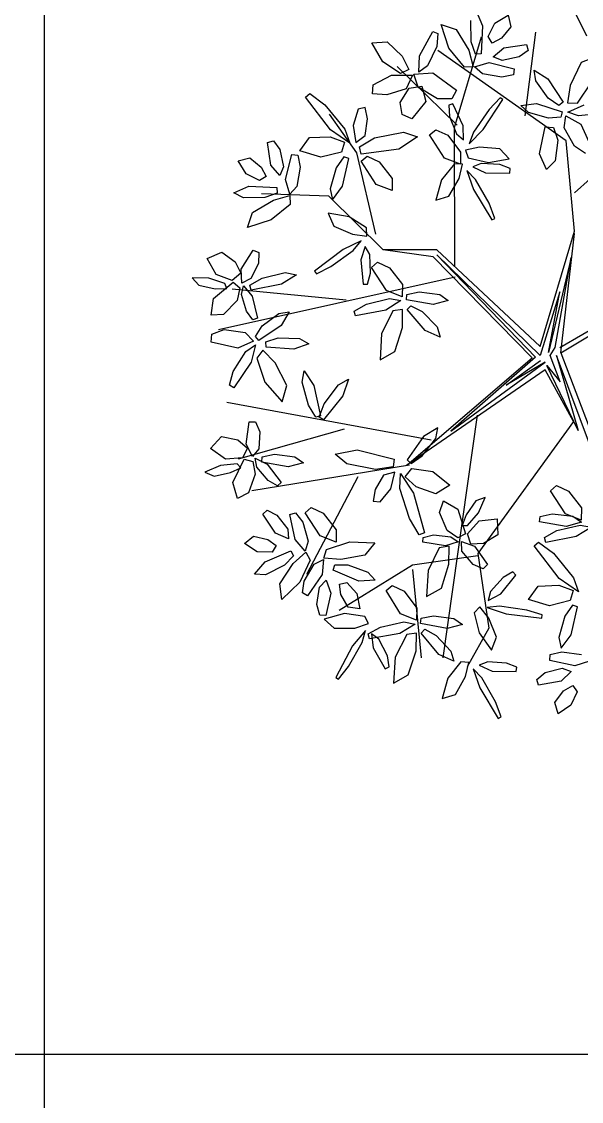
# Model space of a CAD drawing. Header units: millimetres. Extents: x -4017 to 59953, y -688 to 66564.
# Drawn here: x 50841 to 51900, y 34195 to 36237 of the extents above; entities that cross this region are included whole.
import ezdxf

# ---------------------------------------------------------------- set-up
doc = ezdxf.new("R2010")
doc.units = ezdxf.units.MM
doc.layers.add('www.cad-blocks.net', color=7, linetype='Continuous')

# ---------------------------------------------------------------- blocks, each defined once
blk = doc.blocks.new('A$C516926BB')
for p, q in [((53.3424, 38.5194), (53.3424, 0)), ((0, 24.9084), (62.4121, 24.9084))]:
    blk.add_line(p, q)
blk = doc.blocks.new('A$C50F91C4C')
at = {"color": 0, "linetype": 'ByBlock'}
for p, q in [((0.5371, 1.3383), (0.5494, 1.3099)), ((0.5728, 1.315), (0.5978, 1.3301)), ((0.5978, 1.3301), (0.603, 1.3083)), ((0.7466, 1.2904), (0.726, 1.333)), ((0.4714, 1.3129), (0.4998, 1.3033)), ((0.4858, 1.2679), (0.4714, 1.3129)), ((0.5279, 1.2797), (0.5274, 1.3201)), ((0.5494, 1.3099), (0.547, 1.2573)), ((0.56, 1.2899), (0.5728, 1.315)), ((0.603, 1.3083), (0.5855, 1.2869)), ((0.4301, 1.2535), (0.4553, 1.2997)), ((0.4553, 1.2997), (0.4651, 1.2956)), ((0.4651, 1.2956), (0.4627, 1.2713)), ((0.4964, 1.1178), (0.5473, 1.2895)), ((0.4998, 1.3033), (0.5235, 1.2638)), ((0.5677, 1.2776), (0.56, 1.2899)), ((0.6301, 1.1397), (0.6501, 1.2984)), ((0.3403, 1.2778), (0.369, 1.2796)), ((0.3608, 1.2422), (0.3403, 1.2778)), ((0.369, 1.2796), (0.3975, 1.2525)), ((0.4627, 1.2713), (0.4454, 1.2347)), ((0.5151, 1.2317), (0.4858, 1.2679)), ((0.5364, 1.2567), (0.5279, 1.2797)), ((0.5855, 1.2869), (0.5677, 1.2776)), ((0.5695, 1.2513), (0.5895, 1.2685)), ((0.5895, 1.2685), (0.6325, 1.2745)), ((0.6325, 1.2745), (0.6355, 1.2636)), ((0.3975, 1.2525), (0.4102, 1.2275)), ((0.4288, 1.2226), (0.4301, 1.2535)), ((0.7075, 1.0928), (0.4651, 1.2635)), ((0.5235, 1.2638), (0.5319, 1.2327)), ((0.547, 1.2573), (0.5364, 1.2567)), ((0.5864, 1.2443), (0.5695, 1.2513)), ((0.6189, 1.2513), (0.5864, 1.2443)), ((0.6355, 1.2636), (0.6189, 1.2513)), ((0.7658, 1.2524), (0.7357, 1.2405)), ((0.3942, 1.2202), (0.3608, 1.2422)), ((0.5016, 1.1221), (0.388, 1.2332)), ((0.4102, 1.2275), (0.3942, 1.2202)), ((0.4454, 1.2347), (0.4288, 1.2226)), ((0.5319, 1.2327), (0.5151, 1.2317)), ((0.5345, 1.2327), (0.5623, 1.2405)), ((0.5491, 1.2195), (0.5345, 1.2327)), ((0.5623, 1.2405), (0.6094, 1.2289)), ((0.6094, 1.2289), (0.608, 1.2177)), ((0.6474, 1.2262), (0.6732, 1.2097)), ((0.6503, 1.2061), (0.6474, 1.2262)), ((0.7357, 1.2405), (0.7151, 1.1974)), ((0.3427, 1.1987), (0.3772, 1.2167)), ((0.3772, 1.2167), (0.4171, 1.2168)), ((0.4171, 1.2168), (0.4052, 1.191)), ((0.4198, 1.2187), (0.4553, 1.2214)), ((0.4277, 1.1938), (0.4198, 1.2187)), ((0.4553, 1.2214), (0.5, 1.1883)), ((0.5857, 1.213), (0.5491, 1.2195)), ((0.608, 1.2177), (0.5857, 1.213)), ((0.6739, 1.1733), (0.6503, 1.2061)), ((0.6732, 1.2097), (0.7017, 1.1654)), ((0.7232, 0.9943), (0.9746, 1.2181)), ((0.3414, 1.1813), (0.3427, 1.1987)), ((0.4052, 1.191), (0.3687, 1.1798)), ((0.3939, 1.1648), (0.4108, 1.1921)), ((0.4108, 1.1921), (0.4345, 1.196)), ((0.464, 1.1718), (0.4277, 1.1938)), ((0.4345, 1.196), (0.4423, 1.1669)), ((0.5, 1.1883), (0.4915, 1.1717)), ((0.7151, 1.1974), (0.71, 1.1642)), ((0.7288, 1.1641), (0.7561, 1.204)), ((0.2145, 1.1751), (0.2225, 1.1821)), ((0.262, 1.1132), (0.2145, 1.1751)), ((0.2225, 1.1821), (0.2509, 1.1608)), ((0.3687, 1.1798), (0.3414, 1.1813)), ((0.3977, 1.1424), (0.3939, 1.1648)), ((0.4423, 1.1669), (0.4155, 1.1339)), ((0.4915, 1.1717), (0.464, 1.1718)), ((0.5509, 1.1139), (0.5879, 1.1705)), ((0.5829, 1.1741), (0.5618, 1.152)), ((0.5879, 1.1705), (0.5829, 1.1741)), ((0.6937, 1.1591), (0.6739, 1.1733)), ((0.7017, 1.1654), (0.6937, 1.1591)), ((0.2509, 1.1608), (0.2892, 1.1146)), ((0.3143, 1.1522), (0.3049, 1.1217)), ((0.3273, 1.1558), (0.3143, 1.1522)), ((0.3316, 1.1339), (0.3273, 1.1558)), ((0.4934, 1.1628), (0.4854, 1.1599)), ((0.4854, 1.1599), (0.4869, 1.1388)), ((0.5126, 1.1212), (0.4934, 1.1628)), ((0.5618, 1.152), (0.5322, 1.1091)), ((0.6221, 1.1595), (0.6517, 1.1632)), ((0.6365, 1.1459), (0.6221, 1.1595)), ((0.6742, 1.1357), (0.6365, 1.1459)), ((0.6517, 1.1632), (0.7, 1.1472)), ((0.7, 1.1472), (0.6978, 1.1373)), ((0.71, 1.1642), (0.7288, 1.1641)), ((0.7107, 1.147), (0.7414, 1.1606)), ((0.7312, 1.1401), (0.7107, 1.147)), ((0.776, 1.1442), (0.7312, 1.1401)), ((0.3114, 1.07), (0.2597, 1.1427)), ((0.3275, 1.1027), (0.3316, 1.1339)), ((0.4155, 1.1339), (0.3977, 1.1424)), ((0.4869, 1.1388), (0.5001, 1.1061)), ((0.6978, 1.1373), (0.6742, 1.1357)), ((0.7037, 1.1173), (0.7071, 1.1401)), ((0.7071, 1.1401), (0.7353, 1.1244)), ((0.7353, 1.1244), (0.757, 1.077)), ((0.2984, 1.088), (0.262, 1.1132)), ((0.2892, 1.1146), (0.2984, 1.088)), ((0.3049, 1.1217), (0.3095, 1.0894)), ((0.3454, 1.0985), (0.3998, 1.109)), ((0.3998, 1.109), (0.4267, 1.1003)), ((0.4494, 1.1037), (0.4609, 1.1136)), ((0.4777, 1.0599), (0.4494, 1.1037)), ((0.4609, 1.1136), (0.4837, 1.103)), ((0.4973, 0.8563), (0.4964, 1.1178)), ((0.5001, 1.1061), (0.5132, 1.0946)), ((0.5132, 1.0946), (0.5126, 1.1212)), ((0.524, 1.0871), (0.5509, 1.1139)), ((0.5322, 1.1091), (0.524, 1.0871)), ((0.6573, 1.0679), (0.6682, 1.1188)), ((0.6682, 1.1188), (0.6834, 1.1178)), ((0.6834, 1.1178), (0.692, 1.0941)), ((0.7231, 1.0826), (0.7037, 1.1173)), ((0.143, 1.0897), (0.1539, 1.0926)), ((0.1491, 1.0467), (0.143, 1.0897)), ((0.1539, 1.0926), (0.1663, 1.0761)), ((0.2037, 1.0735), (0.2222, 1.0987)), ((0.2222, 1.0987), (0.2615, 1.1003)), ((0.2615, 1.1003), (0.2884, 1.0903)), ((0.2884, 1.0903), (0.2825, 1.0712)), ((0.3095, 1.0894), (0.3275, 1.1027)), ((0.3165, 1.0815), (0.3454, 1.0985)), ((0.4267, 1.1003), (0.3914, 1.0769)), ((0.4837, 1.103), (0.5079, 1.0714)), ((0.692, 1.0941), (0.6868, 1.0547)), ((0.7235, 0.9214), (0.7075, 1.0928)), ((0.1663, 1.0761), (0.1732, 1.0436)), ((0.177, 1.0195), (0.1886, 1.0666)), ((0.1886, 1.0666), (0.1998, 1.0652)), ((0.1998, 1.0652), (0.2046, 1.0429)), ((0.2435, 1.0615), (0.2037, 1.0735)), ((0.2825, 1.0712), (0.2435, 1.0615)), ((0.2869, 1.0625), (0.2729, 1.0417)), ((0.2965, 1.0594), (0.2869, 1.0625)), ((0.3479, 0.9158), (0.3114, 1.07)), ((0.3199, 1.0673), (0.3165, 1.0815)), ((0.3914, 1.0769), (0.3199, 1.0673)), ((0.3199, 1.0538), (0.3314, 1.0637)), ((0.3314, 1.0637), (0.3542, 1.0531)), ((0.5079, 1.0714), (0.5078, 1.0484)), ((0.5436, 1.0807), (0.517, 1.0747)), ((0.517, 1.0747), (0.5224, 1.0606)), ((0.5822, 1.0777), (0.5436, 1.0807)), ((0.6001, 1.0586), (0.5822, 1.0777)), ((0.6705, 1.0385), (0.6573, 1.0679)), ((0.7442, 1.0688), (0.7231, 1.0826)), ((0.0875, 1.055), (0.1093, 1.0601)), ((0.1026, 1.03), (0.0875, 1.055)), ((0.1093, 1.0601), (0.1306, 1.0427)), ((0.1306, 1.0427), (0.1399, 1.0249)), ((0.1662, 1.0267), (0.1491, 1.0467)), ((0.1732, 1.0436), (0.1662, 1.0267)), ((0.2046, 1.0429), (0.198, 1.0063)), ((0.2843, 1.0065), (0.2965, 1.0594)), ((0.3481, 1.01), (0.3199, 1.0538)), ((0.3542, 1.0531), (0.3784, 1.0215)), ((0.4963, 1.0493), (0.4718, 1.0187)), ((0.5078, 1.0484), (0.4777, 1.0599)), ((0.5114, 1.0482), (0.4963, 1.0493)), ((0.5053, 1.0216), (0.5114, 1.0482)), ((0.5224, 1.0606), (0.5607, 1.0517)), ((0.547, 1.0499), (0.5309, 1.0431)), ((0.5309, 1.0431), (0.5552, 1.0321)), ((0.5822, 1.0477), (0.547, 1.0499)), ((0.5607, 1.0517), (0.6001, 1.0586)), ((0.6019, 1.04), (0.5822, 1.0477)), ((0.6868, 1.0547), (0.6705, 1.0385)), ((0.1277, 1.0172), (0.1026, 1.03)), ((0.1399, 1.0249), (0.1277, 1.0172)), ((0.2729, 1.0417), (0.2614, 1.0016)), ((0.3784, 1.0215), (0.3783, 0.9985)), ((0.486, 0.988), (0.5053, 1.0216)), ((0.5195, 1.0365), (0.5321, 1.0008)), ((0.5359, 1.0196), (0.5195, 1.0365)), ((0.5552, 1.0321), (0.601, 1.0316)), ((0.601, 1.0316), (0.6019, 1.04)), ((0.0793, 0.9942), (0.1076, 1.0065)), ((0.1076, 1.0065), (0.1602, 1.0042)), ((0.1602, 1.0042), (0.1608, 0.9936)), ((0.1848, 0.9917), (0.177, 1.0195)), ((0.198, 1.0063), (0.1848, 0.9917)), ((0.2614, 1.0016), (0.2654, 0.9812)), ((0.2654, 0.9812), (0.2843, 1.0065)), ((0.3783, 0.9985), (0.3481, 1.01)), ((0.4718, 1.0187), (0.4611, 0.9801)), ((0.5618, 0.9744), (0.5359, 1.0196)), ((0.0974, 0.9846), (0.0793, 0.9942)), ((0.1378, 0.9851), (0.0974, 0.9846)), ((0.1142, 0.957), (0.1538, 0.9806)), ((0.2589, 0.9878), (0.1316, 0.9922)), ((0.1608, 0.9936), (0.1378, 0.9851)), ((0.1538, 0.9806), (0.1848, 0.9891)), ((0.1848, 0.9891), (0.1858, 0.9723)), ((0.3612, 0.8862), (0.2589, 0.9878)), ((0.4611, 0.9801), (0.486, 0.988)), ((0.5321, 1.0008), (0.5673, 0.943)), ((0.1858, 0.9723), (0.1497, 0.943)), ((0.5727, 0.9459), (0.5618, 0.9744)), ((0.1046, 0.9286), (0.1142, 0.957)), ((0.1497, 0.943), (0.1046, 0.9286)), ((0.2577, 0.9554), (0.2681, 0.9314)), ((0.2971, 0.9487), (0.2577, 0.9554)), ((0.3302, 0.9277), (0.2971, 0.9487)), ((0.5673, 0.943), (0.5727, 0.9459)), ((0.2681, 0.9314), (0.3036, 0.9157)), ((0.3306, 0.9125), (0.3302, 0.9277)), ((0.6582, 0.7036), (0.7235, 0.9214)), ((0.3199, 0.9032), (0.2857, 0.8869)), ((0.3036, 0.9157), (0.3306, 0.9125)), ((0.3048, 0.8852), (0.3199, 0.9032)), ((0.6978, 0.6916), (0.7235, 0.9171)), ((0.0283, 0.8698), (0.0562, 0.8821)), ((0.0562, 0.8821), (0.0818, 0.8638)), ((0.093, 0.8497), (0.1155, 0.886)), ((0.1155, 0.886), (0.1263, 0.8813)), ((0.1263, 0.8813), (0.1259, 0.8608)), ((0.2857, 0.8869), (0.2319, 0.8458)), ((0.2626, 0.8546), (0.3048, 0.8852)), ((0.3276, 0.8926), (0.3193, 0.8673)), ((0.3361, 0.8773), (0.3276, 0.8926)), ((0.4632, 0.8865), (0.3612, 0.8862)), ((0.4561, 0.8733), (0.3612, 0.8862)), ((0.6582, 0.7036), (0.4632, 0.8865)), ((0.0455, 0.8398), (0.0283, 0.8698)), ((0.0818, 0.8638), (0.0922, 0.842)), ((0.1259, 0.8608), (0.1109, 0.8318)), ((0.3193, 0.8673), (0.3236, 0.8216)), ((0.3376, 0.8421), (0.3361, 0.8773)), ((0.3393, 0.8529), (0.3507, 0.8629)), ((0.3507, 0.8629), (0.3736, 0.8522)), ((0.6436, 0.6821), (0.4561, 0.8733)), ((0.4633, 0.8772), (0.6494, 0.6831)), ((0.6587, 0.6863), (0.4633, 0.8772)), ((0.7168, 0.8719), (0.6741, 0.6924)), ((0.6866, 0.7018), (0.7168, 0.8719)), ((0.0762, 0.8286), (0.0455, 0.8398)), ((0.0922, 0.842), (0.0762, 0.8286)), ((0.0944, 0.8236), (0.093, 0.8497)), ((0.1324, 0.8327), (0.1761, 0.8432)), ((0.1975, 0.8393), (0.169, 0.8214)), ((0.1761, 0.8432), (0.1975, 0.8393)), ((0.2319, 0.8458), (0.2354, 0.8407)), ((0.2354, 0.8407), (0.2626, 0.8546)), ((0.332, 0.8216), (0.3376, 0.8421)), ((0.3675, 0.8091), (0.3393, 0.8529)), ((0.3736, 0.8522), (0.3978, 0.8206)), ((0, 0.8332), (0.013, 0.8192)), ((0.032, 0.8327), (0, 0.8332)), ((0.013, 0.8192), (0.0438, 0.8127)), ((0.0621, 0.8226), (0.032, 0.8327)), ((0.0403, 0.794), (0.0777, 0.8254)), ((0.4974, 0.8348), (0.0502, 0.7347)), ((0.0655, 0.8132), (0.0621, 0.8226)), ((0.0777, 0.8254), (0.0906, 0.8146)), ((0.0935, 0.8019), (0.0972, 0.8185)), ((0.1109, 0.8318), (0.0944, 0.8236)), ((0.0972, 0.8185), (0.1136, 0.799)), ((0.1091, 0.8195), (0.1324, 0.8327)), ((0.1116, 0.8103), (0.1091, 0.8195)), ((0.169, 0.8214), (0.1116, 0.8103)), ((0.3236, 0.8216), (0.332, 0.8216)), ((0.3978, 0.8206), (0.3977, 0.7976)), ((0.0438, 0.8127), (0.0655, 0.8132)), ((0.2918, 0.7912), (0.0756, 0.8119)), ((0.0906, 0.8146), (0.0854, 0.7908)), ((0.1031, 0.77), (0.0935, 0.8019)), ((0.1136, 0.799), (0.1236, 0.7568)), ((0.3977, 0.7976), (0.3675, 0.8091)), ((0.4057, 0.7916), (0.4065, 0.8017)), ((0.4065, 0.8017), (0.4296, 0.8067)), ((0.4296, 0.8067), (0.4684, 0.802)), ((0.4684, 0.802), (0.4846, 0.7906)), ((0.6954, 0.8068), (0.6587, 0.6863)), ((0.6741, 0.6924), (0.6954, 0.8068)), ((0.6958, 0.7018), (0.8685, 0.8014)), ((0.6978, 0.6916), (0.8731, 0.7976)), ((0.036, 0.7627), (0.0403, 0.794)), ((0.0854, 0.7908), (0.0593, 0.7642)), ((0.3067, 0.7704), (0.3301, 0.7836)), ((0.3301, 0.7836), (0.3738, 0.7942)), ((0.3952, 0.7902), (0.3667, 0.7724)), ((0.3738, 0.7942), (0.3952, 0.7902)), ((0.4558, 0.7827), (0.4057, 0.7916)), ((0.4067, 0.7734), (0.4137, 0.7807)), ((0.4137, 0.7807), (0.4353, 0.7695)), ((0.4846, 0.7906), (0.4558, 0.7827)), ((0.0593, 0.7642), (0.036, 0.7627)), ((0.1151, 0.7538), (0.1031, 0.77)), ((0.1236, 0.7568), (0.1151, 0.7538)), ((0.1329, 0.7423), (0.1639, 0.7661)), ((0.1639, 0.7661), (0.1834, 0.7693)), ((0.1834, 0.7693), (0.1685, 0.7435)), ((0.3093, 0.7612), (0.3067, 0.7704)), ((0.3667, 0.7724), (0.3093, 0.7612)), ((0.3797, 0.7707), (0.3584, 0.7273)), ((0.3982, 0.7733), (0.3797, 0.7707)), ((0.398, 0.7397), (0.3982, 0.7733)), ((0.4412, 0.7336), (0.4067, 0.7734)), ((0.4353, 0.7695), (0.4634, 0.7404)), ((0.0373, 0.7271), (0.061, 0.7355)), ((0.061, 0.7355), (0.1005, 0.7299)), ((0.1199, 0.7225), (0.1329, 0.7423)), ((0.1685, 0.7435), (0.1264, 0.7147)), ((0.3838, 0.6941), (0.398, 0.7397)), ((0.4634, 0.7404), (0.4692, 0.721)), ((0.0361, 0.7119), (0.0373, 0.7271)), ((0.1005, 0.7299), (0.1165, 0.7134)), ((0.1264, 0.7147), (0.1199, 0.7225)), ((0.1398, 0.7125), (0.1631, 0.7197)), ((0.1631, 0.7197), (0.2035, 0.7186)), ((0.2035, 0.7186), (0.2212, 0.7088)), ((0.3584, 0.7273), (0.3557, 0.6781)), ((0.4692, 0.721), (0.4412, 0.7336)), ((0.0869, 0.7005), (0.0361, 0.7119)), ((0.1165, 0.7134), (0.0869, 0.7005)), ((0.1019, 0.6942), (0.1199, 0.7064)), ((0.1199, 0.7064), (0.1121, 0.6737)), ((0.1339, 0.6964), (0.1225, 0.6816)), ((0.1573, 0.6723), (0.1339, 0.6964)), ((0.1399, 0.7024), (0.1398, 0.7125)), ((0.1924, 0.6982), (0.1399, 0.7024)), ((0.2212, 0.7088), (0.1924, 0.6982)), ((0.6773, 0.6863), (0.6866, 0.7018)), ((0.0781, 0.6561), (0.1019, 0.6942)), ((0.1225, 0.6816), (0.1377, 0.6357)), ((0.3557, 0.6781), (0.3838, 0.6941)), ((0.4061, 0.4787), (0.6436, 0.6821)), ((0.6494, 0.6831), (0.4893, 0.5434)), ((0.594, 0.6303), (0.6588, 0.6769)), ((0.696, 0.6369), (0.6773, 0.6863)), ((0.6896, 0.6864), (0.7303, 0.5443)), ((0.777, 0.4518), (0.6896, 0.6864)), ((0.6978, 0.6916), (0.7921, 0.4424)), ((0.0707, 0.6303), (0.0781, 0.6561)), ((0.1121, 0.6737), (0.079, 0.6255)), ((0.1791, 0.6298), (0.1573, 0.6723)), ((0.2085, 0.6361), (0.2118, 0.6576)), ((0.2118, 0.6576), (0.2305, 0.6296)), ((0.6678, 0.6596), (0.4061, 0.4787)), ((0.4893, 0.5434), (0.668, 0.6739)), ((0.668, 0.6739), (0.594, 0.6303)), ((0.7217, 0.5613), (0.6678, 0.6596)), ((0.6711, 0.6678), (0.696, 0.6369)), ((0.7303, 0.5443), (0.6711, 0.6678)), ((0.1377, 0.6357), (0.1703, 0.5987)), ((0.2202, 0.5927), (0.2085, 0.6361)), ((0.2769, 0.6312), (0.2958, 0.6419)), ((0.2958, 0.6419), (0.2855, 0.6099)), ((0.079, 0.6255), (0.0707, 0.6303)), ((0.1703, 0.5987), (0.1791, 0.6298)), ((0.2305, 0.6296), (0.2432, 0.5726)), ((0.2501, 0.5951), (0.2769, 0.6312)), ((0.4522, 0.526), (0.0661, 0.5975)), ((0.2341, 0.5698), (0.2202, 0.5927)), ((0.2407, 0.57), (0.2501, 0.5951)), ((0.2855, 0.6099), (0.2485, 0.5646)), ((0.2432, 0.5726), (0.2341, 0.5698)), ((0.5395, 0.5735), (0.4742, 0.1145)), ((0.1026, 0.5187), (0.1083, 0.561)), ((0.1083, 0.561), (0.1201, 0.5611)), ((0.1201, 0.5611), (0.1281, 0.5422)), ((0.2485, 0.5646), (0.2407, 0.57)), ((0.7217, 0.5613), (0.5404, 0.3119)), ((0.0352, 0.5107), (0.0557, 0.5333)), ((0.0557, 0.5333), (0.0866, 0.527)), ((0.2875, 0.5468), (0.087, 0.4904)), ((0.1281, 0.5422), (0.1262, 0.5096)), ((0.438, 0.5335), (0.407, 0.4889)), ((0.465, 0.5498), (0.438, 0.5335)), ((0.4611, 0.5294), (0.465, 0.5498)), ((0.0632, 0.4903), (0.0352, 0.5107)), ((0.0866, 0.527), (0.105, 0.5113)), ((0.105, 0.5113), (0.0957, 0.4926)), ((0.1144, 0.4954), (0.1026, 0.5187)), ((0.4355, 0.4965), (0.4611, 0.5294)), ((0.0957, 0.4926), (0.0632, 0.4903)), ((0.077, 0.4463), (0.0984, 0.4903)), ((0.0984, 0.4903), (0.1147, 0.4856)), ((0.1262, 0.5096), (0.1144, 0.4954)), ((0.1191, 0.4919), (0.142, 0.4807)), ((0.1225, 0.4752), (0.1191, 0.4919)), ((0.1318, 0.4846), (0.1326, 0.4947)), ((0.1326, 0.4947), (0.1557, 0.4997)), ((0.1557, 0.4997), (0.1945, 0.495)), ((0.1945, 0.495), (0.2107, 0.4836)), ((0.271, 0.4995), (0.3124, 0.5081)), ((0.2926, 0.4815), (0.271, 0.4995)), ((0.3124, 0.5081), (0.3823, 0.4903)), ((0.3823, 0.4903), (0.3802, 0.4759)), ((0.4147, 0.4824), (0.4355, 0.4965)), ((0.0538, 0.4783), (0.0243, 0.4658)), ((0.0853, 0.4813), (0.0538, 0.4783)), ((0.0726, 0.4649), (0.0923, 0.4741)), ((0.0923, 0.4741), (0.0853, 0.4813)), ((0.4112, 0.4787), (0.113, 0.4305)), ((0.1147, 0.4856), (0.1196, 0.4618)), ((0.1441, 0.45), (0.1225, 0.4752)), ((0.182, 0.4757), (0.1318, 0.4846)), ((0.142, 0.4807), (0.1683, 0.4463)), ((0.2107, 0.4836), (0.182, 0.4757)), ((0.347, 0.4709), (0.2926, 0.4815)), ((0.3802, 0.4759), (0.347, 0.4709)), ((0.403, 0.4572), (0.4156, 0.4727)), ((0.407, 0.4889), (0.4147, 0.4824)), ((0.4156, 0.4727), (0.4554, 0.4672)), ((0.0243, 0.4658), (0.0418, 0.4583)), ((0.0418, 0.4583), (0.0726, 0.4649)), ((0.1196, 0.4618), (0.1065, 0.4269)), ((0.1617, 0.4401), (0.1441, 0.45)), ((0.3135, 0.4569), (0.2164, 0.2722)), ((0.3621, 0.4603), (0.3466, 0.4329)), ((0.3837, 0.4659), (0.3621, 0.4603)), ((0.3759, 0.4342), (0.3837, 0.4659)), ((0.3931, 0.4349), (0.3945, 0.4631)), ((0.3945, 0.4631), (0.4189, 0.4261)), ((0.4242, 0.4379), (0.403, 0.4572)), ((0.4554, 0.4672), (0.4878, 0.4412)), ((0.0858, 0.4161), (0.077, 0.4463)), ((0.1683, 0.4463), (0.1617, 0.4401)), ((0.3466, 0.4329), (0.3424, 0.411)), ((0.3558, 0.4095), (0.3759, 0.4342)), ((0.4114, 0.3778), (0.3931, 0.4349)), ((0.4612, 0.4247), (0.4242, 0.4379)), ((0.4878, 0.4412), (0.4612, 0.4247)), ((0.6779, 0.4305), (0.6893, 0.4405)), ((0.7061, 0.3867), (0.6779, 0.4305)), ((0.6893, 0.4405), (0.7122, 0.4298)), ((0.7122, 0.4298), (0.7364, 0.3982)), ((0.1065, 0.4269), (0.0858, 0.4161)), ((0.3424, 0.411), (0.3558, 0.4095)), ((0.4189, 0.4261), (0.4399, 0.351)), ((0.468, 0.3896), (0.4756, 0.4117)), ((0.4756, 0.4117), (0.5028, 0.3957)), ((0.5366, 0.4112), (0.5188, 0.3853)), ((0.5545, 0.4179), (0.5366, 0.4112)), ((0.5417, 0.3885), (0.5545, 0.4179)), ((0.1337, 0.3863), (0.1422, 0.3937)), ((0.1422, 0.3937), (0.1606, 0.3842)), ((0.1848, 0.3855), (0.1955, 0.3891)), ((0.1955, 0.3891), (0.2095, 0.3712)), ((0.214, 0.3888), (0.2255, 0.3987)), ((0.2422, 0.345), (0.214, 0.3888)), ((0.2255, 0.3987), (0.2483, 0.3881)), ((0.4825, 0.3553), (0.468, 0.3896)), ((0.5028, 0.3957), (0.5175, 0.3491)), ((0.5208, 0.3647), (0.5417, 0.3885)), ((0.7364, 0.3982), (0.7363, 0.3752)), ((0.158, 0.3503), (0.1337, 0.3863)), ((0.1606, 0.3842), (0.1811, 0.3581)), ((0.195, 0.3381), (0.1848, 0.3855)), ((0.2095, 0.3712), (0.2197, 0.3354)), ((0.2483, 0.3881), (0.2725, 0.3565)), ((0.4298, 0.3474), (0.4114, 0.3778)), ((0.5188, 0.3853), (0.5109, 0.3651)), ((0.521, 0.3493), (0.5431, 0.3734)), ((0.5431, 0.3734), (0.5774, 0.3777)), ((0.5774, 0.3777), (0.5781, 0.3472)), ((0.6575, 0.372), (0.6583, 0.3821)), ((0.7077, 0.3631), (0.6575, 0.372)), ((0.6583, 0.3821), (0.6814, 0.3871)), ((0.6814, 0.3871), (0.7203, 0.3824)), ((0.7363, 0.3752), (0.7061, 0.3867)), ((0.7364, 0.371), (0.7077, 0.3631)), ((0.7203, 0.3824), (0.7364, 0.371)), ((0.1822, 0.3398), (0.158, 0.3503)), ((0.1811, 0.3581), (0.1822, 0.3398)), ((0.2725, 0.3565), (0.2724, 0.3335)), ((0.4399, 0.351), (0.4298, 0.3474)), ((0.5025, 0.3413), (0.4825, 0.3553)), ((0.5175, 0.3491), (0.5025, 0.3413)), ((0.5109, 0.3651), (0.5208, 0.3647)), ((0.5272, 0.3293), (0.521, 0.3493)), ((0.6668, 0.3419), (0.6902, 0.3551)), ((0.6902, 0.3551), (0.7339, 0.3656)), ((0.7553, 0.3617), (0.7268, 0.3438)), ((0.7339, 0.3656), (0.7553, 0.3617)), ((0.099, 0.3308), (0.1163, 0.3449)), ((0.1235, 0.3149), (0.099, 0.3308)), ((0.1163, 0.3449), (0.1431, 0.3386)), ((0.1431, 0.3386), (0.1593, 0.3267)), ((0.2142, 0.3165), (0.195, 0.3381)), ((0.2197, 0.3354), (0.2142, 0.3165)), ((0.2724, 0.3335), (0.2422, 0.345)), ((0.2543, 0.3193), (0.2984, 0.3341)), ((0.2984, 0.3341), (0.3457, 0.3318)), ((0.3457, 0.3318), (0.3267, 0.3086)), ((0.4365, 0.333), (0.437, 0.342)), ((0.4793, 0.3261), (0.4365, 0.333)), ((0.437, 0.342), (0.4566, 0.3469)), ((0.4566, 0.3469), (0.4897, 0.3435)), ((0.5036, 0.3337), (0.4793, 0.3261)), ((0.4897, 0.3435), (0.5036, 0.3337)), ((0.5094, 0.3344), (0.534, 0.3256)), ((0.5106, 0.316), (0.5094, 0.3344)), ((0.5513, 0.3306), (0.5272, 0.3293)), ((0.5781, 0.3472), (0.5513, 0.3306)), ((0.647, 0.3265), (0.655, 0.3336)), ((0.655, 0.3336), (0.6834, 0.3123)), ((0.6694, 0.3327), (0.6668, 0.3419)), ((0.7268, 0.3438), (0.6694, 0.3327)), ((0.1517, 0.3144), (0.1235, 0.3149)), ((0.1383, 0.296), (0.1866, 0.317)), ((0.1593, 0.3267), (0.1517, 0.3144)), ((0.1918, 0.3077), (0.1749, 0.29)), ((0.1866, 0.317), (0.1918, 0.3077)), ((0.1912, 0.293), (0.2153, 0.3142)), ((0.2153, 0.3142), (0.2237, 0.2995)), ((0.2494, 0.3032), (0.2543, 0.3193)), ((0.3267, 0.3086), (0.2814, 0.3003)), ((0.5404, 0.3076), (0.417, 0.2901)), ((0.4677, 0.3228), (0.4464, 0.2795)), ((0.4863, 0.3255), (0.4677, 0.3228)), ((0.486, 0.2919), (0.4863, 0.3255)), ((0.5317, 0.291), (0.5106, 0.316)), ((0.534, 0.3256), (0.559, 0.291)), ((0.5404, 0.3119), (0.5615, 0.1705)), ((0.6945, 0.2647), (0.647, 0.3265)), ((0.6834, 0.3123), (0.7217, 0.2661)), ((0.1182, 0.2725), (0.1383, 0.296)), ((0.1749, 0.29), (0.1388, 0.2718)), ((0.166, 0.2544), (0.1912, 0.293)), ((0.2237, 0.2995), (0.204, 0.2574)), ((0.212, 0.2598), (0.231, 0.2918)), ((0.231, 0.2918), (0.2485, 0.3008)), ((0.2485, 0.3008), (0.246, 0.272)), ((0.2814, 0.3003), (0.2494, 0.3032)), ((0.2671, 0.2804), (0.2703, 0.2906)), ((0.2703, 0.2906), (0.2948, 0.2905)), ((0.417, 0.2901), (0.2784, 0.2038)), ((0.2948, 0.2905), (0.3328, 0.2768)), ((0.4718, 0.2463), (0.486, 0.2919)), ((0.5504, 0.2828), (0.5317, 0.291)), ((0.559, 0.291), (0.5504, 0.2828)), ((0.1388, 0.2718), (0.1182, 0.2725)), ((0.246, 0.272), (0.2186, 0.232)), ((0.3156, 0.2598), (0.2671, 0.2804)), ((0.3328, 0.2768), (0.3464, 0.2614)), ((0.417, 0.2815), (0.4331, 0.1143)), ((0.4464, 0.2795), (0.4437, 0.2302)), ((0.5883, 0.2662), (0.5648, 0.2399)), ((0.5839, 0.2353), (0.6126, 0.2711)), ((0.6065, 0.2769), (0.5883, 0.2662)), ((0.6126, 0.2711), (0.6065, 0.2769)), ((0.7217, 0.2661), (0.7309, 0.2395)), ((0.1698, 0.2246), (0.166, 0.2544)), ((0.204, 0.2574), (0.1698, 0.2246)), ((0.2087, 0.2372), (0.212, 0.2598)), ((0.2362, 0.2153), (0.2411, 0.2482)), ((0.2411, 0.2482), (0.2536, 0.2615)), ((0.2536, 0.2615), (0.2627, 0.2368)), ((0.2789, 0.254), (0.293, 0.2569)), ((0.2813, 0.234), (0.2789, 0.254)), ((0.293, 0.2569), (0.312, 0.2361)), ((0.3464, 0.2614), (0.3156, 0.2598)), ((0.3669, 0.2416), (0.3784, 0.2515)), ((0.3784, 0.2515), (0.4011, 0.2405)), ((0.4437, 0.2302), (0.4718, 0.2463)), ((0.6362, 0.225), (0.6547, 0.2502)), ((0.6547, 0.2502), (0.694, 0.2517)), ((0.694, 0.2517), (0.7209, 0.2418)), ((0.7309, 0.2395), (0.6945, 0.2647)), ((0.2186, 0.232), (0.2087, 0.2372)), ((0.2627, 0.2368), (0.2532, 0.1944)), ((0.2952, 0.2102), (0.2813, 0.234)), ((0.312, 0.2361), (0.3174, 0.2074)), ((0.3945, 0.1975), (0.3669, 0.2416)), ((0.4011, 0.2405), (0.4249, 0.2085)), ((0.5648, 0.2399), (0.5603, 0.223)), ((0.5603, 0.223), (0.5839, 0.2353)), ((0.676, 0.213), (0.6362, 0.225)), ((0.7209, 0.2418), (0.715, 0.2227)), ((0.242, 0.1954), (0.2362, 0.2153)), ((0.3174, 0.2074), (0.2952, 0.2102)), ((0.4249, 0.2085), (0.4245, 0.1855)), ((0.5442, 0.2108), (0.5339, 0.1997)), ((0.5613, 0.1896), (0.5442, 0.2108)), ((0.5818, 0.2124), (0.5584, 0.21)), ((0.5584, 0.21), (0.5943, 0.1978)), ((0.6333, 0.2049), (0.5818, 0.2124)), ((0.6625, 0.1959), (0.6333, 0.2049)), ((0.715, 0.2227), (0.676, 0.213)), ((0.7194, 0.214), (0.7054, 0.1932)), ((0.7168, 0.1579), (0.729, 0.2108)), ((0.729, 0.2108), (0.7194, 0.214)), ((0.2532, 0.1944), (0.242, 0.1954)), ((0.2883, 0.1982), (0.2496, 0.1879)), ((0.2496, 0.1879), (0.2691, 0.1704)), ((0.3271, 0.1929), (0.2883, 0.1982)), ((0.3338, 0.1793), (0.3271, 0.1929)), ((0.4245, 0.1855), (0.3945, 0.1975)), ((0.4324, 0.1795), (0.4333, 0.1895)), ((0.4333, 0.1895), (0.4565, 0.1942)), ((0.4565, 0.1942), (0.4953, 0.1889)), ((0.4953, 0.1889), (0.5113, 0.1773)), ((0.5339, 0.1997), (0.5429, 0.1615)), ((0.5758, 0.1537), (0.5613, 0.1896)), ((0.5943, 0.1978), (0.6615, 0.1898)), ((0.6615, 0.1898), (0.6625, 0.1959)), ((0.7054, 0.1932), (0.6939, 0.1531)), ((0.2691, 0.1704), (0.3079, 0.1709)), ((0.3279, 0.1663), (0.3036, 0.1372)), ((0.3079, 0.1709), (0.3338, 0.1793)), ((0.3217, 0.1437), (0.3279, 0.1663)), ((0.3332, 0.1596), (0.3567, 0.1725)), ((0.3567, 0.1725), (0.4006, 0.1824)), ((0.4219, 0.1782), (0.3932, 0.1607)), ((0.4006, 0.1824), (0.4219, 0.1782)), ((0.4824, 0.1698), (0.4324, 0.1795)), ((0.4332, 0.1612), (0.4402, 0.1684)), ((0.4402, 0.1684), (0.4617, 0.1569)), ((0.5113, 0.1773), (0.4824, 0.1698)), ((0.5615, 0.1705), (0.5206, 0.0975)), ((0.2961, 0.0983), (0.3217, 0.1437)), ((0.3356, 0.1504), (0.3332, 0.1596)), ((0.3932, 0.1607), (0.3356, 0.1504)), ((0.3394, 0.1599), (0.3423, 0.1334)), ((0.3535, 0.1495), (0.3394, 0.1599)), ((0.3695, 0.1182), (0.3535, 0.1495)), ((0.4061, 0.1589), (0.3842, 0.1158)), ((0.4247, 0.1612), (0.4061, 0.1589)), ((0.424, 0.1277), (0.4247, 0.1612)), ((0.4671, 0.121), (0.4332, 0.1612)), ((0.4617, 0.1569), (0.4894, 0.1274)), ((0.5429, 0.1615), (0.5666, 0.1292)), ((0.5666, 0.1292), (0.5758, 0.1537)), ((0.6939, 0.1531), (0.6979, 0.1327)), ((0.6979, 0.1327), (0.7168, 0.1579)), ((0.3036, 0.1372), (0.2719, 0.0775)), ((0.3423, 0.1334), (0.3653, 0.0937)), ((0.4091, 0.0823), (0.424, 0.1277)), ((0.4894, 0.1274), (0.4949, 0.1079)), ((0.6776, 0.1205), (0.6997, 0.1261)), ((0.6997, 0.1261), (0.7366, 0.121)), ((0.373, 0.0973), (0.3695, 0.1182)), ((0.3842, 0.1158), (0.3809, 0.0666)), ((0.4949, 0.1079), (0.4671, 0.121)), ((0.5086, 0.1067), (0.484, 0.0762)), ((0.5237, 0.1055), (0.5086, 0.1067)), ((0.5175, 0.079), (0.5237, 0.1055)), ((0.5594, 0.107), (0.5432, 0.1003)), ((0.5945, 0.1047), (0.5594, 0.107)), ((0.6142, 0.0969), (0.5945, 0.1047)), ((0.6767, 0.1093), (0.6776, 0.1205)), ((0.7242, 0.0995), (0.6767, 0.1093)), ((0.7517, 0.1084), (0.7242, 0.0995)), ((0.2772, 0.0743), (0.2961, 0.0983)), ((0.3653, 0.0937), (0.373, 0.0973)), ((0.3809, 0.0666), (0.4091, 0.0823)), ((0.5318, 0.0938), (0.5442, 0.058)), ((0.5481, 0.0768), (0.5318, 0.0938)), ((0.5432, 0.1003), (0.5674, 0.0892)), ((0.5674, 0.0892), (0.6133, 0.0885)), ((0.6133, 0.0885), (0.6142, 0.0969)), ((0.652, 0.0735), (0.6681, 0.0865)), ((0.6681, 0.0865), (0.7003, 0.0948)), ((0.7174, 0.0884), (0.6981, 0.0705)), ((0.7003, 0.0948), (0.7174, 0.0884)), ((0.2719, 0.0775), (0.2772, 0.0743)), ((0.484, 0.0762), (0.4731, 0.0377)), ((0.4981, 0.0454), (0.5175, 0.079)), ((0.5738, 0.0315), (0.5481, 0.0768)), ((0.6554, 0.0628), (0.652, 0.0735)), ((0.6981, 0.0705), (0.6554, 0.0628)), ((0.7028, 0.0522), (0.7203, 0.0622)), ((0.7203, 0.0622), (0.7284, 0.0503)), ((0.4731, 0.0377), (0.4981, 0.0454)), ((0.5442, 0.058), (0.5791, 0)), ((0.6862, 0.0302), (0.7028, 0.0522)), ((0.7284, 0.0503), (0.7166, 0.0247)), ((0.5846, 0.0029), (0.5738, 0.0315)), ((0.6922, 0.0086), (0.6862, 0.0302)), ((0.7166, 0.0247), (0.6922, 0.0086)), ((0.5791, 0), (0.5846, 0.0029))]:
    blk.add_line(p, q, dxfattribs=at)

msp = doc.modelspace()

# ---------------------------------------------------------------- block references
at = {"xscale": 1000, "yscale": 1000, "zscale": 1000}
msp.add_blockref('A$C50F91C4C', (51163.7, 34919.3), dxfattribs=at)
at = {"layer": 'www.cad-blocks.net', "color": 155, "true_color": 0x546d8e, "xscale": 1000, "yscale": 1000, "zscale": 1000}
msp.add_blockref('A$C516926BB', (-2458.7, 9375.6), dxfattribs=at)

doc.saveas('drawing.dxf')
